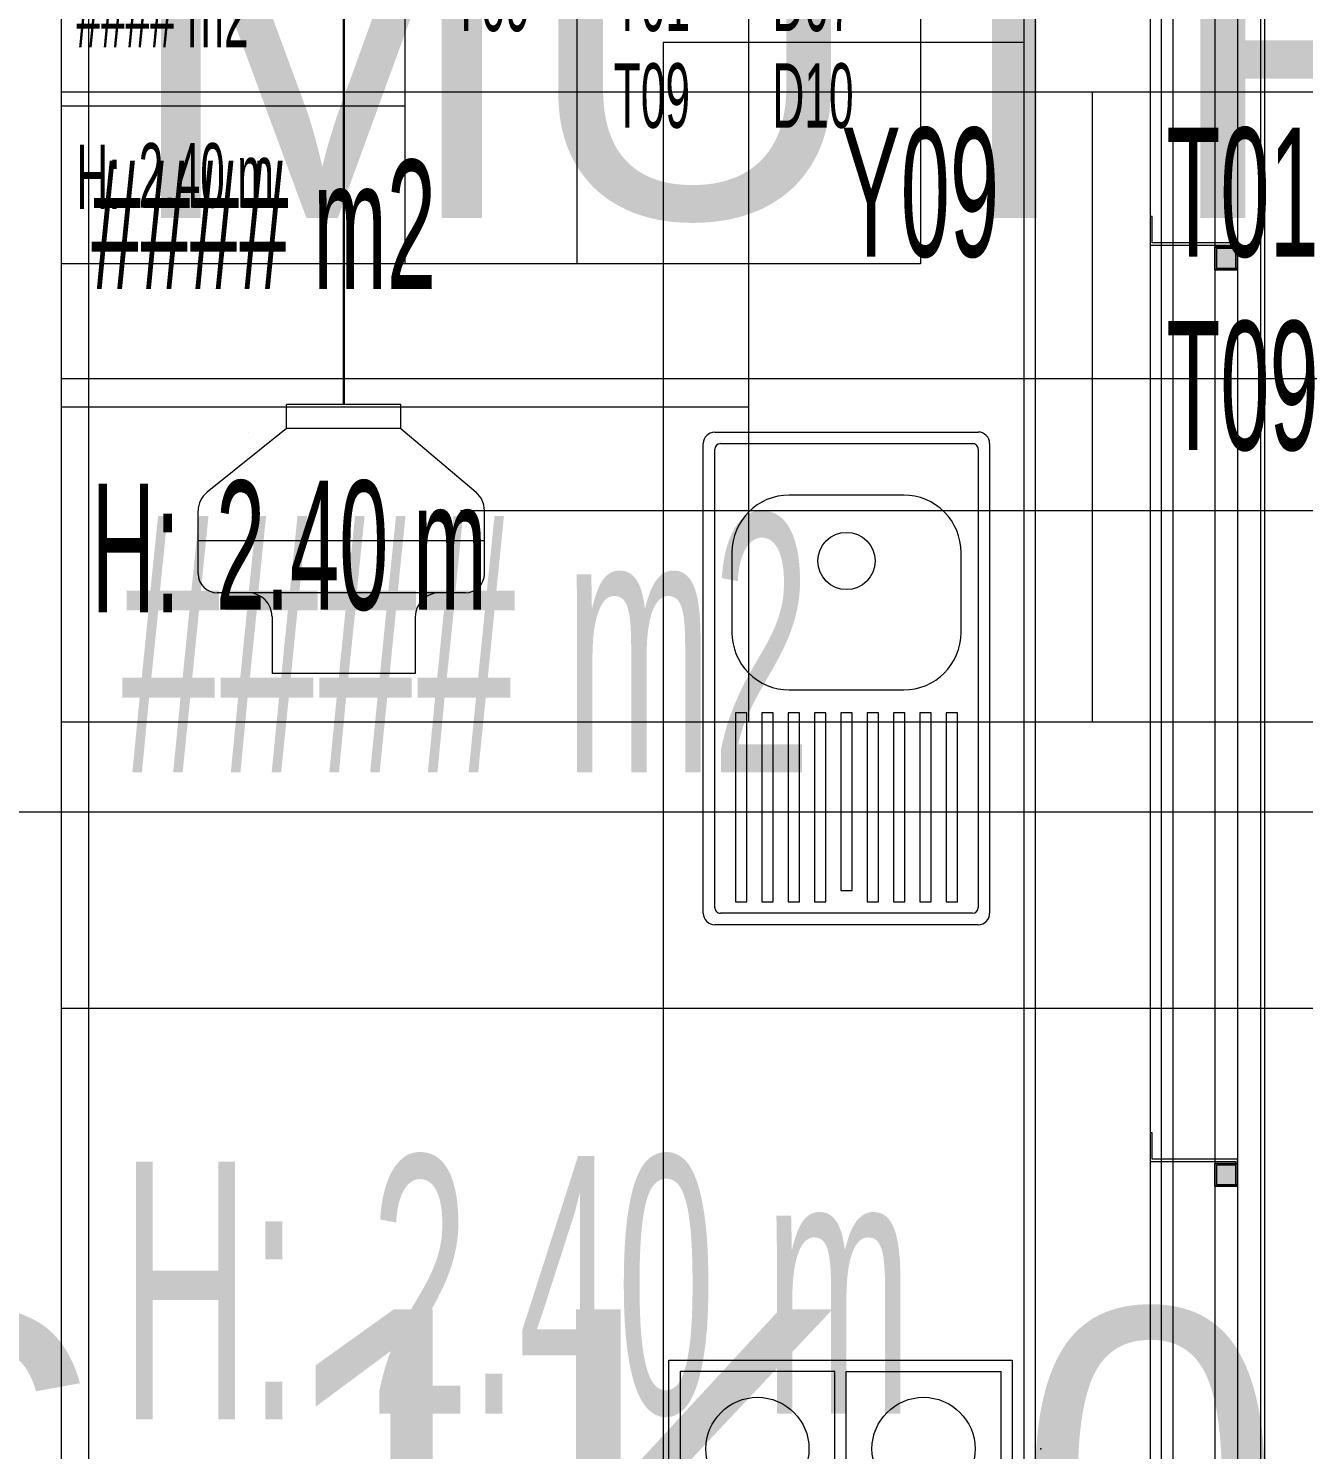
# Model space of a CAD drawing. Extents: x -9058 to 11890, y 0 to 4205.
# Drawn here: x 9659.2 to 9881.9, y 3389.7 to 3637.9 of the extents above; entities that cross this region are included whole.
import ezdxf
from ezdxf.enums import TextEntityAlignment as Align

# ---------------------------------------------------------------- set-up
doc = ezdxf.new("R2010")
doc.units = 0
doc.header["$MEASUREMENT"] = 0
doc.layers.get('0').update_dxf_attribs({"color": 9, "lineweight": 9})
for name, color, linetype, lineweight in [('10', 9, 'Continuous', 9), ('40A', 9, 'Continuous', 9), ('E-KABLO', 7, 'Continuous', 30), ('M-TEFRIS2-015', 129, 'Continuous', 9), ('M-TEFRIS2-015 @ 10 (1)', 129, 'Continuous', 9), ('M-TEFRIS2-015 @ 10 (2)', 129, 'Continuous', 9), ('M-TEFRIS2-015 @ 20', 129, 'Continuous', 9), ('M-TEFRIS2-015 @ 5 (1)', 129, 'Continuous', 9), ('M-TEFRIS2-015 @ 5 (2)', 129, 'Continuous', 9), ('T-CIHAZ', 101, 'Continuous', 9)]:
    doc.layers.add(name, color=color, linetype=linetype, lineweight=lineweight)
doc.styles.add('Arial', font='arial.ttf', dxfattribs={"height": 2.5})
doc.styles.add('MuuM_TEXT-STANDART', font='ARIALN.TTF')
doc.dimstyles.new('MuuM_Annotative', dxfattribs={"dimscale": 0.1, "dimtxt": 2, "dimasz": 1, "dimexe": 1, "dimexo": 1, "dimgap": 1, "dimtad": 1, "dimdec": 1, "dimrnd": 0.5, "dimdsep": 46, "dimtxsty": 'MuuM_TEXT-STANDART', "dimblk": 'ARCHTICK', "dimcen": 0, "dimdle": 0.15, "dimclrd": 256, "dimclre": 256, "dimclrt": 256, "dimadec": 0, "dimazin": 0, "dimtfac": 5, "dimtdec": 1, "dimtix": 1, "dimtmove": 2, "dimatfit": 3, "dimldrblk": 'DOT', "dimfxl": 3, "dimfxlon": 1, "dimtolj": 1, "dimlwd": -1, "dimlwe": -1, "dimarcsym": 0})

# ---------------------------------------------------------------- blocks, each defined once
blk = doc.blocks.new('p_eviye')
at = {"linetype": 'Continuous'}
for p, q in [((-41, 0), (41, 0)), ((-43, -48), (-43, -2)), ((-40, -2), (40, -2)), ((43, -2), (43, -48)), ((-41, -47), (-41, -3)), ((41, -3), (41, -47)), ((22, -5), (8, -5)), ((-2, -15), (-2, -35)), ((32, -35), (32, -15)), ((8, -45), (22, -45)), ((40, -48), (-40, -48)), ((41, -50), (-41, -50))]:
    blk.add_line(p, q, dxfattribs=at)
blk.add_lwpolyline([(43, 79.43), (43, 79.43, -0.414214)], format="xyb", dxfattribs=at)
for points in [[(-6, -5.6), (-39, -5.6), (-39, -7.6), (-6, -7.6)], [(-6, -10.2), (-39, -10.2), (-39, -12.2), (-6, -12.2)], [(-6, -14.8), (-39, -14.8), (-39, -16.8), (-6, -16.8)], [(-6, -19.4), (-39, -19.4), (-39, -21.4), (-6, -21.4)], [(-6, -24), (-37, -24), (-37, -26), (-6, -26)], [(-6, -28.6), (-39, -28.6), (-39, -30.6), (-6, -30.6)], [(-6, -33.2), (-39, -33.2), (-39, -35.2), (-6, -35.2)], [(-6, -37.8), (-39, -37.8), (-39, -39.8), (-6, -39.8)], [(-6, -42.4), (-39, -42.4), (-39, -44.4), (-6, -44.4)]]:
    blk.add_lwpolyline(points, close=True, dxfattribs=at)
blk.add_circle((20.5, -25), 5, dxfattribs=at)
for centre, radius, start, end in [((-41, -2), 2, 90, 180), ((-40, -3), 1, 90, 180), ((40, -3), 1, 0, 90), ((41, -2), 2, 0, 90), ((8, -15), 10, 90, 180), ((22, -15), 10, 0, 90), ((8, -35), 10, 180, 270), ((22, -35), 10, 270, 0), ((-40, -47), 1, 180, 270), ((40, -47), 1, 270, 0), ((-41, -48), 2, 180, 270), ((41, -48), 2, 270, 0)]:
    blk.add_arc(centre, radius, start, end, dxfattribs=at)
blk = doc.blocks.new('m-mu-ocak01-p')
for points in [[(-16.5, 5), (-16.5, 65), (14.5, 65), (14.5, 5)], [(12.5, 36), (12.5, 63), (-14.5, 63), (-14.5, 36)], [(12.5, 34), (12.5, 7), (-14.5, 7), (-14.5, 34)]]:
    blk.add_lwpolyline(points, close=True)
for centre in [(-1, 49.5), (-1, 20.5)]:
    blk.add_circle(centre, 9)
blk.add_point((-1, 0))
blk = doc.blocks.new('p-s-profil')
at = {"layer": '10'}
blk.add_lwpolyline([(9, 15.3), (4.6, 15.3), (4.6, 0.4), (0, 0.4), (0, 0), (5, 0), (5, 14.9), (9, 14.9), (9, 15.3)], dxfattribs=at)
blk.add_lwpolyline([(9, 15.3), (4.6, 15.3), (4.6, 0.4), (0, 0.4), (0, 0), (5, 0), (5, 14.9), (9, 14.9), (9, 15.3)], dxfattribs=at)
blk = doc.blocks.new('p-kutu_profil_40x40')
h = blk.add_hatch(color=256)
h.dxf.hatch_style = 1
h.paths.add_polyline_path([(0, 0), (4, 0), (4, 4), (0, 4)])
h = blk.add_hatch(color=255)
h.dxf.hatch_style = 1
h.paths.add_polyline_path([(0, 0), (4, 0), (4, 4), (0, 4)])
blk.add_lwpolyline([(0, 0), (4, 0), (4, 4), (0, 4)], close=True)
at = {"layer": '10'}
for points in [[(0, 4), (4, 4), (4, 0), (0, 0)], [(0, 4), (4, 4), (4, 0), (0, 0)], [(0, 0), (4, 0), (4, 4), (0, 4)], [(0.3, 3.7), (3.7, 3.7), (3.7, 0.3), (0.3, 0.3)], [(0.3, 3.7), (3.7, 3.7), (3.7, 0.3), (0.3, 0.3)]]:
    blk.add_lwpolyline(points, close=True, dxfattribs=at)
blk = doc.blocks.new('_ArchTick')
at = {"color": 0, "linetype": 'ByBlock', "const_width": 0.15}
blk.add_lwpolyline([(-0.5, -0.5), (0.5, 0.5)], dxfattribs=at)
blk = doc.blocks.new('_Dot')
at = {"color": 0, "linetype": 'ByBlock', "lineweight": -2}
blk.add_line((-0.5, 0), (-1, 0), dxfattribs=at)
at = {"color": 0, "linetype": 'ByBlock', "const_width": 0.5}
blk.add_lwpolyline([(-0.25, 0, 1), (0.25, 0, 1)], format="xyb", close=True, dxfattribs=at)
blk = doc.blocks.new('0a_roomno2')
blk.add_lwpolyline([(30, -16), (0, -16), (0, 0), (30, 0)], close=True)
for points in [[(0, 0), (30, 0)], [(0, -5), (30, -5)], [(12, -5), (12, -16)], [(18, -5), (18, -16)], [(24, -5), (24, -16)], [(12, -10.5), (0, -10.5)]]:
    blk.add_lwpolyline(points)
at = {"layer": '40A'}
blk.add_lwpolyline([(0, 0), (30, 0)], dxfattribs=at)
at = {"style": 'MuuM_TEXT-STANDART', "width": 0.6}
blk.add_text('H:', height=2.25, dxfattribs=at).set_placement((0.525, -12.962), align=Align.MIDDLE_LEFT)
at = {"style": 'Arial'}
blk.add_attdef('ODANO', (0, 1.505), '', height=3, dxfattribs=at)
blk.add_attdef('MEKANADI', text='', height=3, dxfattribs=at).set_placement((0.525, -4.75), align=Align.BOTTOM_LEFT)
at = {"style": 'MuuM_TEXT-STANDART', "width": 0.6}
for tag, p in [('YER01', (15, -7)), ('TAVAN01', (20.625, -7)), ('DUVAR01', (26.25, -7)), ('YER02', (15, -10.375)), ('TAVAN02', (20.625, -10.375)), ('DUVAR02', (26.25, -10.375)), ('YER03', (15, -13.75)), ('TAVAN03', (20.625, -13.75)), ('DUVAR03', (26.25, -13.75))]:
    blk.add_attdef(tag, text='', height=2.25, dxfattribs=at).set_placement(p, align=Align.MIDDLE_CENTER)
at = {"style": 'MuuM_TEXT-STANDART'}
blk.add_attdef('M2', text='', height=2.25, dxfattribs=at).set_placement((1.323, -7.805), align=Align.MIDDLE_LEFT)
at = {"style": 'MuuM_TEXT-STANDART', "width": 0.6}
blk.add_attdef('TEMIZTAVANYUKSEKLIGI', text='', height=2.25, dxfattribs=at).set_placement((2.7, -13.162), align=Align.MIDDLE_LEFT)
blk = doc.blocks.new('*U678')
at = {"layer": 'M-TEFRIS2-015 @ 10 (1)'}
ref = blk.add_blockref('0a_roomno2', (9664.96, 3676.76), dxfattribs=dict(at, xscale=10, yscale=10, zscale=10))
ref.add_attrib('M2', '#### m2', dxfattribs={"layer": '0', "height": 22.5, "style": 'MuuM_TEXT-STANDART', "width": 0.6}).set_placement((9670.21, 3603.64), align=Align.MIDDLE_LEFT)
ref.add_attrib('TEMIZTAVANYUKSEKLIGI', '2.40 m', dxfattribs={"layer": '0', "height": 22.5, "style": 'MuuM_TEXT-STANDART', "width": 0.6}).set_placement((9691.96, 3547.64), align=Align.MIDDLE_LEFT)
ref.add_attrib('YER01', 'Y09', dxfattribs={"layer": '0', "height": 22.5, "style": 'MuuM_TEXT-STANDART', "width": 0.6}).set_placement((9814.96, 3609.26), align=Align.MIDDLE_CENTER)
ref.add_attrib('TAVAN01', 'T01', dxfattribs={"layer": '0', "height": 22.5, "style": 'MuuM_TEXT-STANDART', "width": 0.6}).set_placement((9871.21, 3609.26), align=Align.MIDDLE_CENTER)
ref.add_attrib('TAVAN02', 'T09', dxfattribs={"layer": '0', "height": 22.5, "style": 'MuuM_TEXT-STANDART', "width": 0.6}).set_placement((9871.21, 3575.51), align=Align.MIDDLE_CENTER)
at = {"layer": 'M-TEFRIS2-015 @ 10 (2)'}
ref = blk.add_blockref('0a_roomno2', (9664.96, 3676.76), dxfattribs=dict(at, xscale=10, yscale=10, zscale=10))
ref.add_attrib('M2', '#### m2', dxfattribs={"layer": '0', "height": 22.5, "style": 'MuuM_TEXT-STANDART', "width": 0.6}).set_placement((9670.21, 3603.64), align=Align.MIDDLE_LEFT)
ref.add_attrib('TEMIZTAVANYUKSEKLIGI', '2.40 m', dxfattribs={"layer": '0', "height": 22.5, "style": 'MuuM_TEXT-STANDART', "width": 0.6}).set_placement((9691.96, 3547.64), align=Align.MIDDLE_LEFT)
ref.add_attrib('YER01', 'Y09', dxfattribs={"layer": '0', "height": 22.5, "style": 'MuuM_TEXT-STANDART', "width": 0.6}).set_placement((9814.96, 3609.26), align=Align.MIDDLE_CENTER)
ref.add_attrib('TAVAN01', 'T01', dxfattribs={"layer": '0', "height": 22.5, "style": 'MuuM_TEXT-STANDART', "width": 0.6}).set_placement((9871.21, 3609.26), align=Align.MIDDLE_CENTER)
ref.add_attrib('TAVAN02', 'T09', dxfattribs={"layer": '0', "height": 22.5, "style": 'MuuM_TEXT-STANDART', "width": 0.6}).set_placement((9871.21, 3575.51), align=Align.MIDDLE_CENTER)
at = {"layer": 'M-TEFRIS2-015 @ 20'}
ref = blk.add_blockref('0a_roomno2', (9664.96, 3676.76), dxfattribs=dict(at, xscale=20, yscale=20, zscale=20))
ref.add_attrib('MEKANADI', 'MUTFAK', dxfattribs={"layer": '0', "height": 60, "style": 'Arial'}).set_placement((9675.46, 3586.76), align=Align.BOTTOM_LEFT)
ref.add_attrib('M2', '#### m2', dxfattribs={"layer": '0', "height": 45, "style": 'MuuM_TEXT-STANDART', "width": 0.6}).set_placement((9675.46, 3530.51), align=Align.MIDDLE_LEFT)
ref.add_attrib('TEMIZTAVANYUKSEKLIGI', '2.40 m', dxfattribs={"layer": '0', "height": 45, "style": 'MuuM_TEXT-STANDART', "width": 0.6}).set_placement((9718.96, 3418.53), align=Align.MIDDLE_LEFT)
at = {"layer": 'M-TEFRIS2-015 @ 5 (1)'}
ref = blk.add_blockref('0a_roomno2', (9664.96, 3676.76), dxfattribs=dict(at, xscale=5, yscale=5, zscale=5))
ref.add_attrib('ODANO', ' PRS-1K05', (9664.96, 3685.54), dxfattribs={"layer": '0', "height": 15, "style": 'Arial'})
ref.add_attrib('MEKANADI', 'MUTFAK', dxfattribs={"layer": '0', "height": 15, "style": 'Arial'}).set_placement((9667.58, 3654.26), align=Align.BOTTOM_LEFT)
ref.add_attrib('M2', '#### m2', dxfattribs={"layer": '0', "height": 11.25, "style": 'MuuM_TEXT-STANDART', "width": 0.6}).set_placement((9667.58, 3640.2), align=Align.MIDDLE_LEFT)
ref.add_attrib('TEMIZTAVANYUKSEKLIGI', '2.40 m', dxfattribs={"layer": '0', "height": 11.25, "style": 'MuuM_TEXT-STANDART', "width": 0.6}).set_placement((9678.46, 3612.2), align=Align.MIDDLE_LEFT)
ref.add_attrib('YER01', 'Y09', dxfattribs={"layer": '0', "height": 11.25, "style": 'MuuM_TEXT-STANDART', "width": 0.6}).set_placement((9739.96, 3643.01), align=Align.MIDDLE_CENTER)
ref.add_attrib('TAVAN01', 'T01', dxfattribs={"layer": '0', "height": 11.25, "style": 'MuuM_TEXT-STANDART', "width": 0.6}).set_placement((9768.08, 3643.01), align=Align.MIDDLE_CENTER)
ref.add_attrib('DUVAR01', 'D07', dxfattribs={"layer": '0', "height": 11.25, "style": 'MuuM_TEXT-STANDART', "width": 0.6}).set_placement((9796.21, 3643.01), align=Align.MIDDLE_CENTER)
ref.add_attrib('TAVAN02', 'T09', dxfattribs={"layer": '0', "height": 11.25, "style": 'MuuM_TEXT-STANDART', "width": 0.6}).set_placement((9768.08, 3626.14), align=Align.MIDDLE_CENTER)
ref.add_attrib('DUVAR02', 'D10', dxfattribs={"layer": '0', "height": 11.25, "style": 'MuuM_TEXT-STANDART', "width": 0.6}).set_placement((9796.21, 3626.14), align=Align.MIDDLE_CENTER)
at = {"layer": 'M-TEFRIS2-015 @ 5 (2)'}
ref = blk.add_blockref('0a_roomno2', (9664.96, 3676.76), dxfattribs=dict(at, xscale=5, yscale=5, zscale=5))
ref.add_attrib('ODANO', ' PRS-1K05', (9664.96, 3685.54), dxfattribs={"layer": '0', "height": 15, "style": 'Arial'})
ref.add_attrib('MEKANADI', 'MUTFAK', dxfattribs={"layer": '0', "height": 15, "style": 'Arial'}).set_placement((9667.58, 3654.26), align=Align.BOTTOM_LEFT)
ref.add_attrib('M2', '#### m2', dxfattribs={"layer": '0', "height": 11.25, "style": 'MuuM_TEXT-STANDART', "width": 0.6}).set_placement((9667.58, 3640.2), align=Align.MIDDLE_LEFT)
ref.add_attrib('TEMIZTAVANYUKSEKLIGI', '2.40 m', dxfattribs={"layer": '0', "height": 11.25, "style": 'MuuM_TEXT-STANDART', "width": 0.6}).set_placement((9678.46, 3612.2), align=Align.MIDDLE_LEFT)
ref.add_attrib('YER01', 'Y09', dxfattribs={"layer": '0', "height": 11.25, "style": 'MuuM_TEXT-STANDART', "width": 0.6}).set_placement((9739.96, 3643.01), align=Align.MIDDLE_CENTER)
ref.add_attrib('TAVAN01', 'T01', dxfattribs={"layer": '0', "height": 11.25, "style": 'MuuM_TEXT-STANDART', "width": 0.6}).set_placement((9768.08, 3643.01), align=Align.MIDDLE_CENTER)
ref.add_attrib('DUVAR01', 'D07', dxfattribs={"layer": '0', "height": 11.25, "style": 'MuuM_TEXT-STANDART', "width": 0.6}).set_placement((9796.21, 3643.01), align=Align.MIDDLE_CENTER)
ref.add_attrib('TAVAN02', 'T09', dxfattribs={"layer": '0', "height": 11.25, "style": 'MuuM_TEXT-STANDART', "width": 0.6}).set_placement((9768.08, 3626.14), align=Align.MIDDLE_CENTER)
ref.add_attrib('DUVAR02', 'D10', dxfattribs={"layer": '0', "height": 11.25, "style": 'MuuM_TEXT-STANDART', "width": 0.6}).set_placement((9796.21, 3626.14), align=Align.MIDDLE_CENTER)
blk = doc.blocks.new('*U679')
at = {"layer": 'M-TEFRIS2-015 @ 20'}
ref = blk.add_blockref('0a_roomno2', (9477.8, 3319.13), dxfattribs=dict(at, xscale=20, yscale=20, zscale=20))
ref.add_attrib('ODANO', ' PRS-1K-01', (9477.8, 3354.23), dxfattribs={"layer": '0', "height": 60, "style": 'Arial'})

msp = doc.modelspace()

# ---------------------------------------------------------------- linework, layer by layer
at = {"layer": 'E-KABLO', "color": 6, "ltscale": 40}
msp.add_line((9714.26, 3572.19), (9714.26, 3728.72), dxfattribs=at)
at = {"layer": 'M-TEFRIS2-015'}
for points in [[(9866.36, 3796.72), (9866.36, 3299.87)], [(9870.36, 3796.72), (9870.36, 3299.87)], [(9874.36, 3791.72), (9874.36, 3304.87)], [(9875.06, 3791.72), (9875.06, 3304.87)], [(9857.06, 3299.87), (9857.06, 3787.87), (9795.06, 3787.87)], [(9855.06, 3785.87), (9855.06, 3299.47)], [(9859.06, 3785.87), (9859.06, 3299.87)], [(9835.06, 3725.87), (9855.06, 3725.87), (9855.06, 3299.87), (9835.06, 3299.87), (9835.06, 3725.87), (9835.06, 3725.87)], [(9833.06, 3370.37), (9833.06, 3723.87), (9795.06, 3723.87)]]:
    msp.add_lwpolyline(points, dxfattribs=at)
for points in [[(9308.1, 3651.73), (9669.69, 3651.73), (9669.69, 3346.4), (9308.1, 3346.4)], [(9833.06, 3635.37), (9770.06, 3635.37), (9770.06, 3370.37), (9833.06, 3370.37)]]:
    msp.add_lwpolyline(points, close=True, dxfattribs=at)
at = {"layer": 'T-CIHAZ'}
for p, q in [((9704.26, 3568.03), (9704.26, 3572.19)), ((9724.26, 3572.19), (9704.26, 3572.19)), ((9724.26, 3568.03), (9724.26, 3572.19)), ((9704.26, 3568.03), (9690.4, 3556.87)), ((9724.26, 3568.03), (9704.26, 3568.03)), ((9724.26, 3568.03), (9737.37, 3556.87)), ((9688.84, 3542.65), (9688.84, 3553.63)), ((9734.67, 3553.7), (9911.43, 3553.7)), ((9738.84, 3542.65), (9738.84, 3553.7)), ((9738.84, 3548.39), (9688.84, 3548.39)), ((9697.59, 3539.32), (9692.17, 3539.32)), ((9730.93, 3539.32), (9697.59, 3539.32)), ((9735.51, 3539.32), (9730.93, 3539.32)), ((9701.76, 3535.15), (9701.76, 3525.25)), ((9726.76, 3535.15), (9726.76, 3525.25)), ((9726.76, 3525.25), (9701.76, 3525.25))]:
    msp.add_line(p, q, dxfattribs=at)
for centre, radius, start, end in [((9693.01, 3553.63), 4.17, 128.8106, 180), ((9734.67, 3553.7), 4.17, 0, 49.6164), ((9692.17, 3542.65), 3.33, 180, 270), ((9735.51, 3542.65), 3.33, 270, 0), ((9697.59, 3535.15), 4.17, 0, 90), ((9730.93, 3535.15), 4.17, 90, 180)]:
    msp.add_arc(centre, radius, start, end, dxfattribs=at)

# ---------------------------------------------------------------- block references
at = {"layer": 'M-TEFRIS2-015', "color": 6}
for name in ['*U678', '*U679']:
    msp.add_blockref(name, (0, 0), dxfattribs=at)
at = {"layer": 'M-TEFRIS2-015'}
for name, p, rotation in [('p-s-profil', (9855.06, 3605.02), 270), ('p_eviye', (9777.06, 3524.38), 89.99999999999999), ('p-s-profil', (9855.06, 3445.02), 270), ('m-mu-ocak01-p', (9836.01, 3390.87), 90)]:
    msp.add_blockref(name, p, dxfattribs=dict(at, rotation=rotation))
at = {"layer": 'M-TEFRIS2-015', "extrusion": (0, 0, -1), "zscale": -1, "rotation": 90}
for p in [(-9866.36, 3595.72), (-9866.36, 3435.72)]:
    msp.add_blockref('p-kutu_profil_40x40', p, dxfattribs=at)

# ---------------------------------------------------------------- leaders
at = {"layer": 'M-TEFRIS2-015'}
msp.add_leader([(9569.06, 3501.07), (10001.36, 3501.07)], dimstyle='MuuM_Annotative', override={"dimscale": 0, "dimasz": 2}, dxfattribs=at)

doc.saveas('drawing.dxf')
